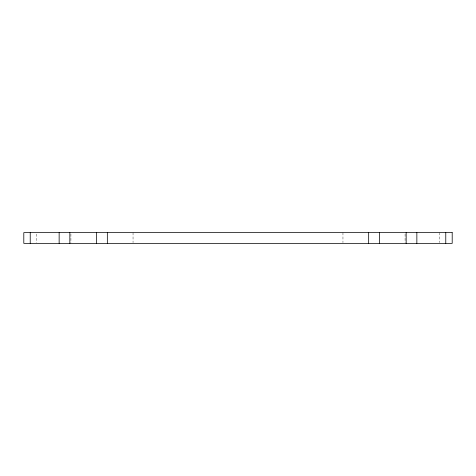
<?xml version="1.0" encoding="UTF-8"?>
<svg xmlns="http://www.w3.org/2000/svg" width="476" height="476" viewBox="0 0 476 476"><rect width="100%" height="100%" fill="white"/><g stroke="black" fill="none" stroke-linecap="round" stroke-linejoin="round"><path stroke-width="0.36" stroke-dasharray="2.38 1.78" d="M439.241 232.645L439.241 242.641M405.076 234.073L405.076 242.641M342.958 232.645L342.958 242.641M133.042 232.645L133.042 242.641M70.924 234.073L70.924 242.641M36.759 234.073L36.759 242.641"/><path stroke-width="0.71" d="M445.774 232.645L445.774 243.355M416.857 232.645L416.857 243.355M406.147 232.645L406.147 243.355M379.372 232.645L379.372 243.355M368.662 232.645L368.662 243.355M107.338 232.645L107.338 243.355M96.628 232.645L96.628 243.355M69.853 232.645L69.853 243.355M59.143 232.645L59.143 243.355M30.226 232.645L30.226 243.355M452.2 232.645L23.8 232.645L23.8 243.355L452.2 243.355L452.2 232.645"/></g></svg>
